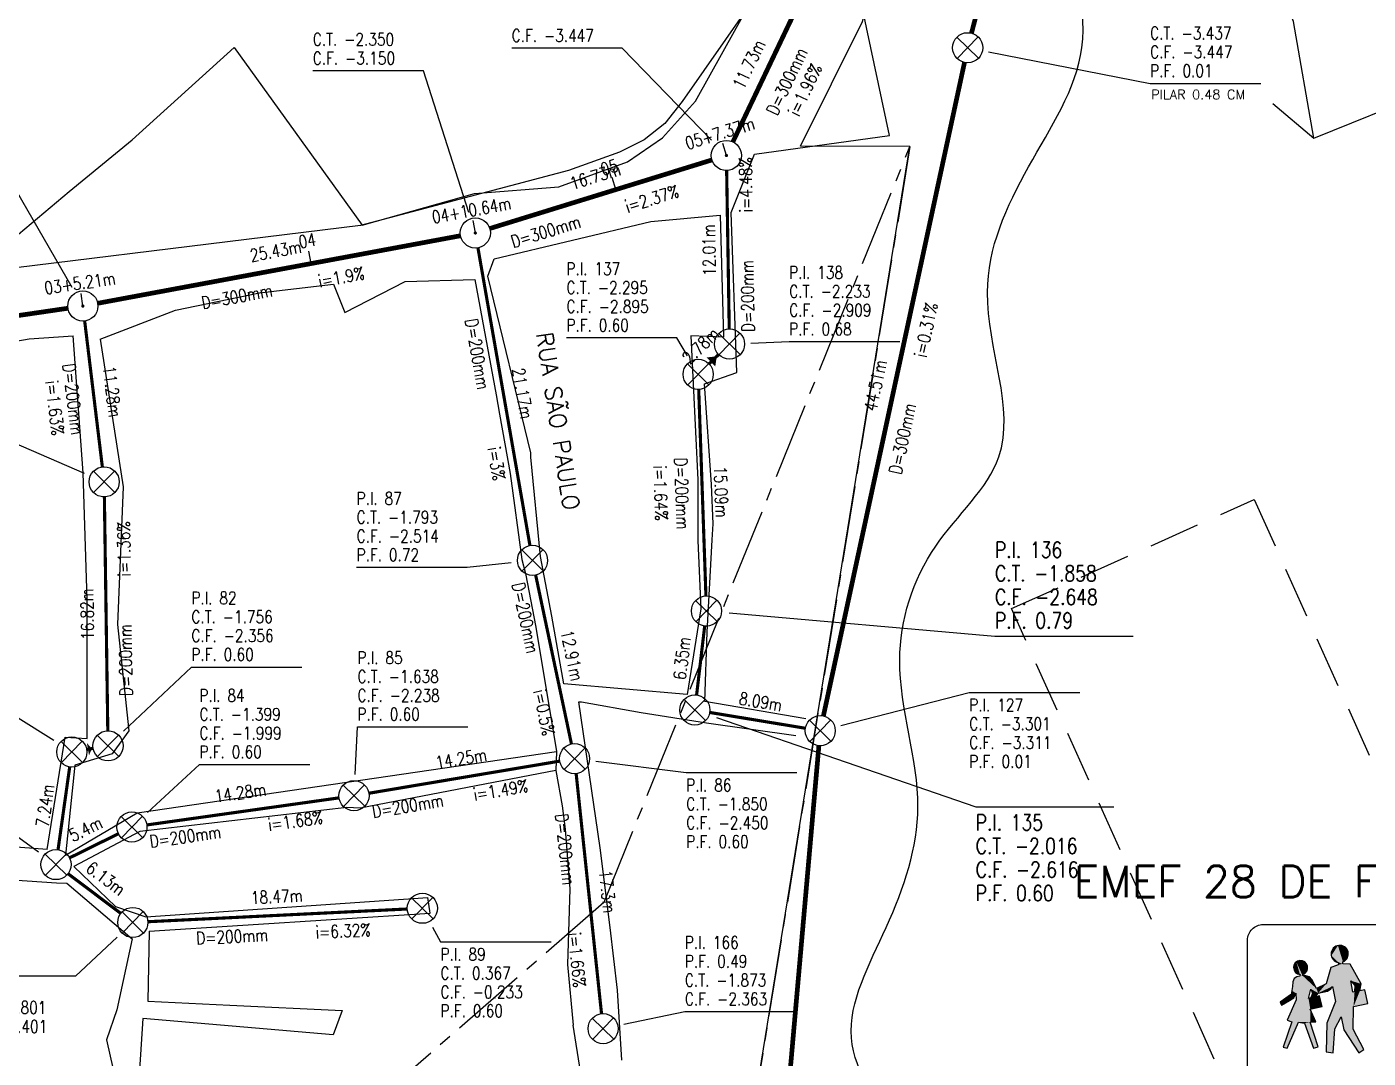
# Model space of a CAD drawing. Extents: x -6997814 to 14282083, y -16 to 289481930.
# Drawn here: x 362607.7 to 362693.2, y 7352522.4 to 7352588.1 of the extents above; entities that cross this region are included whole.
import ezdxf
from ezdxf.enums import TextEntityAlignment as Align

# ---------------------------------------------------------------- set-up
doc = ezdxf.new("R2010")
doc.units = 0
doc.header["$LTSCALE"] = 6.5
doc.linetypes.add('CENTER2', pattern=[1.125, 0.75, -0.125, 0.125, -0.125])
doc.linetypes.add('DASHED', pattern=[0.75, 0.5, -0.25])
doc.layers.get('0').update_dxf_attribs({"linetype": 'CONTINUOUS'})
for name, color, linetype in [('ATRIBUTO', 7, 'CONTINUOUS'), ('Córrego', 170, 'CONTINUOUS'), ('EDIF-NAOPRO', 4, 'DASHED'), ('GUIA', 7, 'CONTINUOUS'), ('MARGEM', 130, 'CONTINUOUS'), ('MURO', 251, 'CONTINUOUS'), ('PONTE', 3, 'CONTINUOUS'), ('PONTOS-Caixas - Esgoto_U', 1, 'CONTINUOUS'), ('PONTOS-CAIXAS_U', 1, 'CONTINUOUS'), ('PS_IND_COMPRIMENTO', 7, 'CONTINUOUS'), ('PS_IND_DIAMETRO', 7, 'CONTINUOUS'), ('PS_IND_FLUXO', 3, 'CONTINUOUS'), ('PS_IND_INCLINACAO', 7, 'CONTINUOUS'), ('PS_PONTOS_IDENTIFICACAO_LIN', 7, 'CONTINUOUS'), ('PS_PONTOS_IDENTIFICACAO_TXT', 7, 'CONTINUOUS'), ('QUADRA-DEF', 7, 'CONTINUOUS'), ('QUADRA-INDEF', 7, 'CENTER2'), ('SIMBOLOS', 2, 'CONTINUOUS'), ('T-MARGEM', 7, 'CONTINUOUS'), ('T_Ptos', 7, 'CONTINUOUS'), ('TUBO_PVC', 1, 'CONTINUOUS'), ('TXT-EDIF', 2, 'CONTINUOUS')]:
    doc.layers.add(name, color=color, linetype=linetype)
doc.styles.add('1-1000  -  RÉGUA 100', font='romans.shx', dxfattribs={"height": 2.5})
doc.styles.add('1mm', font='romans.shx', dxfattribs={"height": 0.5})
doc.styles.add('ROMANS', font='romans.shx')
doc.styles.add('SABESP', font='ROMANS.shx', dxfattribs={"height": 2})
picture_1 = doc.add_image_def('image1.ecw', size_in_pixel=(49668, 39849))

# ---------------------------------------------------------------- blocks, each defined once
blk = doc.blocks.new('*U14', base_point=(362285.523, 7352579.72))
at = {"layer": 'GUIA'}
blk.add_circle((362285.523, 7352579.72), 0.24, dxfattribs=at)
blk = doc.blocks.new('*U15', base_point=(362285.523, 7352579.72))
at = {"layer": 'GUIA'}
blk.add_circle((362285.523, 7352579.72), 0.24, dxfattribs=at)
blk = doc.blocks.new('*U16', base_point=(362285.523, 7352579.72))
at = {"layer": 'GUIA'}
blk.add_circle((362285.523, 7352579.72), 0.24, dxfattribs=at)
blk = doc.blocks.new('*U97', base_point=(4191.731, 1118.971))
for p, q in [((4191.559, 1119.139), (4191.902, 1118.803)), ((4191.898, 1119.143), (4191.563, 1118.8))]:
    blk.add_line(p, q)
blk.add_circle((4191.731, 1118.971), 0.24)
blk = doc.blocks.new('*U98', base_point=(4191.731, 1118.971))
for p, q in [((4191.559, 1119.139), (4191.902, 1118.803)), ((4191.898, 1119.143), (4191.563, 1118.8))]:
    blk.add_line(p, q)
blk.add_circle((4191.731, 1118.971), 0.24)
blk = doc.blocks.new('*U99', base_point=(4191.731, 1118.971))
for p, q in [((4191.559, 1119.139), (4191.902, 1118.803)), ((4191.898, 1119.143), (4191.563, 1118.8))]:
    blk.add_line(p, q)
blk.add_circle((4191.731, 1118.971), 0.24)
blk = doc.blocks.new('*U100', base_point=(4191.731, 1118.971))
for p, q in [((4191.559, 1119.139), (4191.902, 1118.803)), ((4191.898, 1119.143), (4191.563, 1118.8))]:
    blk.add_line(p, q)
blk.add_circle((4191.731, 1118.971), 0.24)
blk = doc.blocks.new('*U101', base_point=(4191.731, 1118.971))
for p, q in [((4191.559, 1119.139), (4191.902, 1118.803)), ((4191.898, 1119.143), (4191.563, 1118.8))]:
    blk.add_line(p, q)
blk.add_circle((4191.731, 1118.971), 0.24)
blk = doc.blocks.new('*U102', base_point=(4191.731, 1118.971))
for p, q in [((4191.559, 1119.139), (4191.902, 1118.803)), ((4191.898, 1119.143), (4191.563, 1118.8))]:
    blk.add_line(p, q)
blk.add_circle((4191.731, 1118.971), 0.24)
blk = doc.blocks.new('*U103', base_point=(4191.731, 1118.971))
for p, q in [((4191.559, 1119.139), (4191.902, 1118.803)), ((4191.898, 1119.143), (4191.563, 1118.8))]:
    blk.add_line(p, q)
blk.add_circle((4191.731, 1118.971), 0.24)
blk = doc.blocks.new('*U104', base_point=(4191.731, 1118.971))
for p, q in [((4191.559, 1119.139), (4191.902, 1118.803)), ((4191.898, 1119.143), (4191.563, 1118.8))]:
    blk.add_line(p, q)
blk.add_circle((4191.731, 1118.971), 0.24)
blk = doc.blocks.new('*U105', base_point=(4191.731, 1118.971))
for p, q in [((4191.559, 1119.139), (4191.902, 1118.803)), ((4191.898, 1119.143), (4191.563, 1118.8))]:
    blk.add_line(p, q)
blk.add_circle((4191.731, 1118.971), 0.24)
blk = doc.blocks.new('*U106', base_point=(4191.731, 1118.971))
for p, q in [((4191.559, 1119.139), (4191.902, 1118.803)), ((4191.898, 1119.143), (4191.563, 1118.8))]:
    blk.add_line(p, q)
blk.add_circle((4191.731, 1118.971), 0.24)
blk = doc.blocks.new('*U145', base_point=(4191.731, 1118.971))
for p, q in [((4191.559, 1119.139), (4191.902, 1118.803)), ((4191.898, 1119.143), (4191.563, 1118.8))]:
    blk.add_line(p, q)
blk.add_circle((4191.731, 1118.971), 0.24)
blk = doc.blocks.new('*U146', base_point=(4191.731, 1118.971))
for p, q in [((4191.559, 1119.139), (4191.902, 1118.803)), ((4191.898, 1119.143), (4191.563, 1118.8))]:
    blk.add_line(p, q)
blk.add_circle((4191.731, 1118.971), 0.24)
blk = doc.blocks.new('*U153', base_point=(4191.731, 1118.971))
for p, q in [((4191.559, 1119.139), (4191.902, 1118.803)), ((4191.898, 1119.143), (4191.563, 1118.8))]:
    blk.add_line(p, q)
blk.add_circle((4191.731, 1118.971), 0.24)
blk = doc.blocks.new('*U154', base_point=(4191.731, 1118.971))
for p, q in [((4191.559, 1119.139), (4191.902, 1118.803)), ((4191.898, 1119.143), (4191.563, 1118.8))]:
    blk.add_line(p, q)
blk.add_circle((4191.731, 1118.971), 0.24)
blk = doc.blocks.new('*U155', base_point=(4191.731, 1118.971))
for p, q in [((4191.559, 1119.139), (4191.902, 1118.803)), ((4191.898, 1119.143), (4191.563, 1118.8))]:
    blk.add_line(p, q)
blk.add_circle((4191.731, 1118.971), 0.24)
blk = doc.blocks.new('*U156', base_point=(4191.731, 1118.971))
for p, q in [((4191.559, 1119.139), (4191.902, 1118.803)), ((4191.898, 1119.143), (4191.563, 1118.8))]:
    blk.add_line(p, q)
blk.add_circle((4191.731, 1118.971), 0.24)
blk = doc.blocks.new('*U198', base_point=(4191.731, 1118.971))
for p, q in [((4191.559, 1119.139), (4191.902, 1118.803)), ((4191.898, 1119.143), (4191.563, 1118.8))]:
    blk.add_line(p, q)
blk.add_circle((4191.731, 1118.971), 0.24)
blk = doc.blocks.new('*U360')
at = {"layer": 'T-MARGEM'}
blk.add_line((0, 0), (0, 0.2), dxfattribs=at)
at = {"layer": 'T-MARGEM', "const_width": 0.025, "flags": 128}
blk.add_lwpolyline([(-0.013, 0, 1), (0.013, 0, 1)], format="xyb", close=True, dxfattribs=at)
blk = doc.blocks.new('*U361')
at = {"layer": 'T-MARGEM'}
blk.add_line((0, 0), (0, 0.2), dxfattribs=at)
at = {"layer": 'T-MARGEM', "const_width": 0.025, "flags": 128}
blk.add_lwpolyline([(-0.013, 0, 1), (0.013, 0, 1)], format="xyb", close=True, dxfattribs=at)
blk = doc.blocks.new('*U362')
at = {"layer": 'T-MARGEM'}
blk.add_line((0, 0), (0, 0.2), dxfattribs=at)
at = {"layer": 'T-MARGEM', "const_width": 0.025, "flags": 128}
blk.add_lwpolyline([(-0.013, 0, 1), (0.013, 0, 1)], format="xyb", close=True, dxfattribs=at)
blk = doc.blocks.new('*U363')
at = {"layer": 'T-MARGEM'}
blk.add_line((0, 0), (0, 0.2), dxfattribs=at)
at = {"layer": 'T-MARGEM', "const_width": 0.025, "flags": 128}
blk.add_lwpolyline([(-0.013, 0, 1), (0.013, 0, 1)], format="xyb", close=True, dxfattribs=at)
blk = doc.blocks.new('*U364')
at = {"layer": 'T-MARGEM'}
blk.add_line((0, 0), (0, 0.2), dxfattribs=at)
at = {"layer": 'T-MARGEM', "const_width": 0.025, "flags": 128}
blk.add_lwpolyline([(-0.013, 0, 1), (0.013, 0, 1)], format="xyb", close=True, dxfattribs=at)
blk = doc.blocks.new('*U508', base_point=(22.115, 11.733))
at = {"color": 0}
for points in [[(22.024, 12.945), (20.868, 12.523), (20.962, 12.062)], [(22.071, 12.664), (22.024, 12.945), (20.962, 12.062)], [(22.589, 13.151), (22.2, 13.009), (22.178, 12.689)], [(22.52, 12.749), (22.589, 13.151), (22.178, 12.689)], [(20.962, 12.062), (20.423, 10.67), (20.812, 8.784), (20.378, 8.859)], [(20.962, 12.062), (20.812, 8.784), (20.932, 10.311)], [(22.178, 12.689), (22.071, 12.664), (20.932, 10.311), (20.962, 12.062)], [(22.178, 12.689), (20.932, 10.311), (21.336, 11.074)], [(22.115, 11.733), (22.178, 12.689), (21.336, 11.074)], [(22.115, 11.733), (23.035, 11.934), (22.827, 12.812)], [(22.115, 11.733), (22.827, 12.812), (22.52, 12.749)], [(22.115, 11.733), (22.52, 12.749), (22.178, 12.689)], [(21.336, 11.074), (22.1, 10.296), (22.115, 11.733)], [(21.336, 11.074), (21.501, 10.251), (22.445, 8.784)], [(21.336, 11.074), (22.445, 8.784), (22.1, 10.296)], [(22.445, 8.784), (22.774, 8.994), (22.1, 10.296)]]:
    blk.add_solid(points, dxfattribs=at)
blk = doc.blocks.new('*U509', base_point=(19.359, 11.568))
at = {"color": 0}
for points in [[(17.802, 12.272), (17.442, 12.018), (17.517, 11.823)], [(17.802, 12.272), (17.517, 11.823), (18.026, 12.122)], [(17.802, 12.272), (18.026, 12.122), (18.446, 12.586)], [(18.131, 12.497), (17.802, 12.272), (18.446, 12.586)], [(18.131, 12.497), (18.041, 12.437), (17.802, 12.272)], [(18.461, 12.167), (18.176, 10.775), (17.876, 9.098)], [(18.461, 12.167), (17.876, 9.098), (18.61, 10.745)], [(18.461, 12.167), (17.891, 10.88), (18.176, 10.775)], [(18.026, 12.122), (18.311, 12.287), (18.446, 12.586)], [(18.176, 12.766), (18.131, 12.497), (18.446, 12.586)], [(19.323, 12.578), (18.183, 12.804), (18.176, 12.766)], [(19.247, 12.261), (19.323, 12.578), (18.176, 12.766)], [(18.446, 12.586), (18.61, 10.745), (18.176, 12.766), (19.247, 12.261)], [(18.446, 12.586), (18.461, 12.167), (18.61, 10.745)], [(18.61, 10.745), (19.359, 10.745), (19.247, 12.261), (19.359, 11.568)], [(19.677, 12.36), (19.389, 12.302), (19.247, 12.261)], [(19.359, 11.568), (19.677, 12.36), (19.247, 12.261)], [(19.359, 11.568), (20.108, 11.748), (19.943, 12.422)], [(19.359, 11.568), (19.943, 12.422), (19.677, 12.36)], [(19.778, 12.488), (19.487, 12.546), (19.389, 12.302)], [(19.677, 12.36), (19.778, 12.488), (19.389, 12.302)], [(19.359, 10.745), (19.719, 10.775), (19.359, 11.568)], [(18.176, 10.775), (17.637, 9.158), (17.876, 9.098)], [(18.61, 10.745), (18.985, 10.685), (19.359, 10.745)], [(18.985, 10.685), (19.868, 9.173), (19.359, 10.745)], [(18.985, 10.685), (19.554, 9.083), (19.868, 9.173)]]:
    blk.add_solid(points, dxfattribs=at)
blk = doc.blocks.new('*U511', base_point=(19.323, 12.578))
at = {"color": 0}
for points in [[(21.121, 15.626), (20.869, 15.497), (20.701, 14.977), (20.715, 15.259)], [(21.121, 15.626), (20.701, 14.977), (21.155, 14.55)], [(20.869, 15.497), (20.804, 15.427), (20.715, 15.259), (20.752, 15.347)], [(21.121, 15.626), (21.03, 15.598), (20.869, 15.497), (20.945, 15.554)], [(21.403, 15.611), (21.311, 15.633), (21.121, 15.626), (21.215, 15.637)], [(21.77, 15.206), (21.641, 15.458), (21.121, 15.626), (21.403, 15.611)], [(21.441, 14.585), (21.77, 15.206), (21.121, 15.626)], [(21.441, 14.458), (21.441, 14.585), (21.155, 14.55), (21.121, 15.626)], [(21.641, 15.458), (21.571, 15.522), (21.403, 15.611), (21.491, 15.574)], [(21.77, 15.206), (21.742, 15.297), (21.641, 15.458), (21.698, 15.382)], [(18.471, 14.584), (18.327, 14.4), (18.383, 13.952), (18.295, 14.169)], [(18.471, 14.584), (18.412, 14.531), (18.327, 14.4), (18.364, 14.469)], [(18.471, 14.584), (18.383, 13.952), (18.704, 13.775)], [(18.687, 14.671), (18.61, 14.655), (18.471, 14.584), (18.537, 14.625)], [(19.102, 14.496), (18.918, 14.639), (18.471, 14.584), (18.687, 14.671)], [(18.874, 13.793), (19.014, 13.865), (18.471, 14.584), (19.102, 14.496)], [(18.869, 13.707), (18.874, 13.793), (18.471, 14.584)], [(18.869, 13.707), (18.471, 14.584), (19.323, 12.578), (18.704, 13.775)], [(18.918, 14.639), (18.843, 14.663), (18.687, 14.671), (18.765, 14.674)], [(19.102, 14.496), (19.049, 14.554), (18.918, 14.639), (18.987, 14.602)], [(20.715, 15.259), (20.694, 15.166), (20.701, 14.977), (20.689, 15.071)], [(20.701, 14.977), (20.729, 14.885), (20.83, 14.725), (20.772, 14.801)], [(20.701, 14.977), (20.83, 14.725), (21.155, 14.55), (21.067, 14.571)], [(20.83, 14.725), (20.9, 14.66), (21.067, 14.571), (20.98, 14.608)], [(21.441, 14.458), (21.155, 14.55), (21.142, 14.398)], [(21.441, 14.585), (21.602, 14.686), (21.77, 15.206), (21.756, 14.923)], [(21.441, 14.585), (21.526, 14.628), (21.602, 14.686)], [(21.602, 14.686), (21.667, 14.755), (21.756, 14.923), (21.718, 14.835)], [(21.756, 14.923), (21.777, 15.016), (21.77, 15.206), (21.782, 15.111)], [(18.327, 14.4), (18.303, 14.325), (18.295, 14.169), (18.292, 14.247)], [(18.295, 14.169), (18.311, 14.092), (18.383, 13.952), (18.341, 14.019)], [(18.685, 13.679), (18.505, 13.634), (18.341, 13.53)], [(18.685, 13.679), (18.341, 13.53), (19.323, 12.578)], [(18.383, 13.952), (18.435, 13.894), (18.567, 13.809), (18.497, 13.846)], [(18.383, 13.952), (18.567, 13.809), (18.704, 13.775)], [(18.567, 13.809), (18.641, 13.785), (18.704, 13.775)], [(18.704, 13.775), (18.685, 13.679), (19.323, 12.578)], [(19.314, 13.634), (19.015, 13.724), (18.869, 13.707)], [(19.749, 12.886), (19.314, 13.634), (18.869, 13.707)], [(18.869, 13.707), (19.323, 12.578), (19.389, 12.856)], [(19.749, 12.886), (18.869, 13.707), (19.868, 12.601), (19.389, 12.856)], [(18.874, 13.793), (18.947, 13.823), (19.014, 13.865)], [(19.014, 13.865), (19.157, 14.049), (19.102, 14.496), (19.189, 14.28)], [(19.014, 13.865), (19.072, 13.917), (19.157, 14.049), (19.12, 13.979)], [(19.189, 14.28), (19.173, 14.356), (19.102, 14.496), (19.143, 14.429)], [(19.157, 14.049), (19.181, 14.123), (19.189, 14.28), (19.192, 14.201)], [(19.868, 12.601), (20.767, 13.021), (21.441, 14.458)], [(19.868, 12.601), (21.441, 14.458), (20.363, 13.185)], [(21.441, 14.458), (21.142, 14.398), (20.363, 13.185)], [(21.142, 14.398), (21.029, 14.355), (20.363, 13.185)], [(21.029, 14.355), (20.677, 14.233), (20.363, 13.185)], [(20.767, 13.021), (22.024, 12.945), (21.441, 14.458)], [(22.594, 13.185), (21.89, 14.443), (21.441, 14.458)], [(21.95, 13.38), (22.594, 13.185), (21.441, 14.458)], [(22.024, 12.945), (21.95, 13.38), (21.441, 14.458)], [(18.221, 13.021), (18.183, 12.804), (19.323, 12.578)], [(18.341, 13.53), (18.251, 13.305), (18.221, 13.021)], [(18.341, 13.53), (18.221, 13.021), (19.323, 12.578)], [(19.749, 12.886), (19.464, 13.455), (19.314, 13.634)], [(19.389, 12.856), (19.509, 12.601), (19.868, 12.601)], [(20.363, 13.185), (19.749, 12.886), (19.868, 12.601)], [(19.868, 12.601), (20.453, 12.721), (20.767, 13.021), (20.662, 12.871)], [(20.767, 13.021), (20.868, 12.523), (22.024, 12.945)], [(21.95, 13.38), (22.205, 13.08), (22.594, 13.185)], [(22.205, 13.08), (22.2, 13.009), (22.594, 13.185), (22.589, 13.151)], [(19.509, 12.601), (19.487, 12.546), (19.868, 12.601), (19.778, 12.488)]]:
    blk.add_solid(points, dxfattribs=at)
blk = doc.blocks.new('SBCE002')
at = {"layer": 'SIMBOLOS'}
for points in [[(-5, -4), (-5, 4, -0.414214), (-4, 5), (4, 5, -0.414214), (5, 4), (5, -4, -0.414214), (4, -5), (-4, -5, -0.414214)], [(-1.657, 1.809), (-1.676, 1.713), (-1.856, 1.668), (-2.021, 1.563), (-2.111, 1.339), (-2.14, 1.054), (-2.185, 0.8), (-2.23, 0.53), (-2.32, 0.471), (-2.56, 0.306), (-2.919, 0.051), (-2.844, -0.143), (-2.335, 0.156), (-2.051, 0.321), (-1.916, 0.62), (-1.901, 0.201), (-2.47, -1.086), (-2.185, -1.191), (-2.725, -2.808), (-2.485, -2.868), (-1.751, -1.221), (-1.377, -1.281), (-0.807, -2.883), (-0.493, -2.793), (-1.002, -1.221), (-0.643, -1.191), (-1.002, -0.398), (-0.253, -0.218), (-0.418, 0.456), (-0.684, 0.394), (-0.493, 0.635), (0.091, 0.755), (0.301, 0.905), (0.406, 1.054), (0.6, 0.096), (0.061, -1.296), (0.016, -3.107), (0.451, -3.182), (0.57, -1.655), (0.975, -0.892), (1.14, -1.715), (2.083, -3.182), (2.413, -2.972), (1.739, -1.67), (1.754, -0.233), (2.673, -0.032), (2.465, 0.846), (2.159, 0.783), (2.233, 1.219), (1.529, 2.477), (1.08, 2.492), (1.08, 2.619, 7.465505), (0.794, 2.584), (0.78, 2.432), (0.667, 2.389), (0.316, 2.267), (0.001, 1.219), (-0.613, 0.92), (-0.897, 1.489), (-1.047, 1.668), (-1.347, 1.758), (-1.493, 1.741), (-1.487, 1.827, 10.441223)]]:
    blk.add_lwpolyline(points, format="xyb", close=True, dxfattribs=at)
for points in [[(-0.972, 0.89), (-0.852, 0.635), (-0.972, 0.336), (-1.115, 0.295)], [(1.589, 1.414), (1.844, 1.114), (1.817, 0.723), (1.71, 0.698)]]:
    blk.add_lwpolyline(points, close=True, dxfattribs=at)
for name, p in [('*U511', (-1.039, 0.612)), ('*U508', (1.754, -0.233)), ('*U509', (-1.002, -0.398))]:
    blk.add_blockref(name, p, dxfattribs=at)
at = {"layer": 'ATRIBUTO', "style": 'SABESP', "flags": 1}
for tag, p in [('CODIGO', (0, 0.4)), ('NOME', (0, 0)), ('FONTE', (0, -0.4))]:
    blk.add_attdef(tag, text='', height=0.25, dxfattribs=at).set_placement(p, align=Align.MIDDLE)

msp = doc.modelspace()

# ---------------------------------------------------------------- linework, layer by layer
at = {"layer": 'Córrego'}
msp.add_spline([(362651.81743, 7352379.45019), (362650.65508, 7352386.18426), (362653.50142, 7352391.15178), (362652.5668, 7352397.05337), (362656.34721, 7352402.11877), (362657.42809, 7352405.41469), (362656.09362, 7352407.8266), (362654.6132, 7352409.88961), (362655.03594, 7352414.97792), (362656.63709, 7352418.09496), (362657.79296, 7352423.32058), (362657.79296, 7352431.55157), (362660.25275, 7352433.78377), (362661.91196, 7352439.82344), (362657.95694, 7352444.68053), (362656.41522, 7352452.46352), (362658.19162, 7352458.87823), (362655.51616, 7352464.06543), (362655.51616, 7352468.99895), (362657.73155, 7352474.74978), (362656.53941, 7352479.5994), (362658.1133, 7352486.49455), (362660.97155, 7352490.50989), (362660.21654, 7352494.41743), (362657.92455, 7352499.51071), (362662.83307, 7352511.27727), (362662.83307, 7352517.01732), (362660.27113, 7352523.74228), (362662.48223, 7352530.77586), (362664.50635, 7352538.45044), (362663.34687, 7352547.8016), (362665.63954, 7352555.06406), (362669.65727, 7352560.75021), (362668.9304, 7352571.22023), (362671.54597, 7352579.22396), (362674.94373, 7352586.81273), (362674.3505, 7352596.08304), (362677.23877, 7352604.91529), (362678.23757, 7352615.78632), (362676.43094, 7352622.33483), (362673.65071, 7352625.60434)], degree=3, dxfattribs=at)
at = {"layer": 'EDIF-NAOPRO'}
msp.add_lwpolyline([(362685.91433, 7352558.0401), (362706.83436, 7352511.5601), (362691.38434, 7352504.6001), (362670.46431, 7352551.0801), (362685.91433, 7352558.0401)], close=True, dxfattribs=at)
at = {"layer": 'MARGEM'}
msp.add_lwpolyline([(362689.72433, 7352581.0602), (362688.42432, 7352588.4802), (362679.75431, 7352610.7602), (362669.96429, 7352621.8902)], dxfattribs=at)
at = {"layer": 'MURO'}
for points, elevation in [([(362606.40676, 7352574.25045), (362610.45615, 7352577.6612), (362614.46042, 7352580.94457), (362620.96182, 7352586.81823), (362629.10178, 7352575.50627), (362636.27193, 7352577.52212), (362641.63574, 7352577.93973), (362646.00858, 7352579.53303), (362648.23012, 7352581.07272), (362650.34671, 7352583.41495), (362653.75025, 7352589.53715), (362659.03819, 7352611.51044), (362656.79821, 7352619.16878), (362653.54589, 7352625.64442), (362650.3663, 7352628.76621), (362644.45086, 7352631.12119)], -1.251), ([(362657.35829, 7352544.06524), (362650.93717, 7352545.16911), (362651.06958, 7352549.57605), (362651.40697, 7352555.4605), (362651.45627, 7352556.48228), (362651.35696, 7352558.99102), (362650.90856, 7352565.39063), (362652.96633, 7352566.11589), (362652.59807, 7352576.32388), (362654.10175, 7352580.02092), (362662.6835, 7352581.22165), (362661.02402, 7352589.09636), (362661.7515, 7352593.58201), (362662.74997, 7352597.55637), (362663.88072, 7352603.76995), (362664.23946, 7352606.0734), (362664.55369, 7352609.20203), (362666.18777, 7352618.78121)], -2.4953), ([(362637.51795, 7352573.35578), (362647.49419, 7352575.73745), (362651.91325, 7352576.15302), (362652.12602, 7352568.38098), (362650.0416, 7352568.45543), (362650.49075, 7352559.28962), (362650.48847, 7352555.41253), (362650.6808, 7352551.07311), (362649.80087, 7352545.60821), (362641.96078, 7352546.28941), (362641.17726, 7352550.59627), (362640.46703, 7352554.39525), (362639.84248, 7352560.72597), (362639.83874, 7352561.01548), (362637.11175, 7352572.26692), (362637.51795, 7352573.35578)], -2.2269), ([(362612.41361, 7352568.24182), (362617.21526, 7352570.09948), (362622.57829, 7352571.1938), (362627.2878, 7352571.73911), (362628.00428, 7352569.94589), (362631.8431, 7352571.91026), (362636.27664, 7352572.04189), (362637.63118, 7352564.70141), (362637.86044, 7352563.46629), (362638.52909, 7352559.69129), (362639.27318, 7352554.2179), (362639.51125, 7352553.32811), (362640.16886, 7352549.90737), (362641.47411, 7352541.97162), (362641.44754, 7352540.7692), (362641.85488, 7352538.52119), (362642.03467, 7352537.02256), (362642.32471, 7352533.22446), (362642.17536, 7352528.40965), (362642.54557, 7352524.53859)], -1.627), ([(362596.90395, 7352566.14126), (362601.23431, 7352566.91466), (362603.73026, 7352567.54745), (362607.90673, 7352568.26417), (362610.69902, 7352568.46552)], -1.627), ([(362609.03415, 7352535.73736), (362610.19376, 7352542.88576), (362611.59899, 7352542.79876), (362611.59889, 7352551.69191), (362611.3289, 7352559.73056), (362610.69902, 7352568.46552)], -1.627), ([(362612.41361, 7352568.24182), (362613.88251, 7352558.83361), (362613.53226, 7352550.06584), (362614.24851, 7352543.29558), (362613.19415, 7352541.8414), (362610.79736, 7352541.10046)], -1.627), ([(362645.63497, 7352522.31381), (362645.37155, 7352526.78695), (362644.91128, 7352530.77642), (362644.25971, 7352535.84724), (362642.91244, 7352545.14119), (362643.08314, 7352545.14747), (362646.87272, 7352544.46652), (362651.03361, 7352543.80314), (362656.7222, 7352542.99583)], -1.4032), ([(362610.79736, 7352541.10046), (362610.22142, 7352535.3751), (362614.78394, 7352538.07337), (362641.47411, 7352541.97162)], -1.627), ([(362641.44754, 7352540.7692), (362628.98668, 7352538.37008), (362628.13379, 7352538.40242), (362614.93687, 7352536.8738), (362610.7396, 7352534.65324), (362613.40391, 7352532.10594), (362615.3324, 7352531.44626)], -1.627), ([(362609.03415, 7352535.73736), (362598.55348, 7352536.51853), (362592.61375, 7352535.4707), (362592.6926, 7352533.57713), (362595.16118, 7352533.70991), (362595.06663, 7352529.22061), (362597.69702, 7352528.89578), (362597.69702, 7352528.89578), (362596.87395, 7352524.56653)], -1.4945), ([(362596.87395, 7352524.56653), (362598.11561, 7352524.1611), (362598.92505, 7352529.39974), (362596.42536, 7352531.88507), (362596.07802, 7352534.20194), (362599.03283, 7352534.32893), (362609.64129, 7352533.61527), (362610.30765, 7352533.60181), (362614.46261, 7352530.05117), (362614.46261, 7352530.05117)], -1.3581), ([(362615.3324, 7352531.44626), (362633.29501, 7352532.68254), (362633.29501, 7352532.68254)], -0.8008), ([(362615.54934, 7352530.52782), (362633.43874, 7352531.68696), (362633.29501, 7352532.68254)], -0.7123), ([(362615.54934, 7352530.52782), (362615.46422, 7352526.07782), (362620.68825, 7352525.81861), (362627.82928, 7352525.4811), (362627.25641, 7352523.93273), (362615.14488, 7352524.96937), (362614.71964, 7352518.4296), (362610.37773, 7352511.95657), (362609.18995, 7352497.89735), (362610.8638, 7352497.24203)], -0.7123), ([(362614.46261, 7352530.05117), (362613.4799, 7352525.53216), (362612.81855, 7352523.60236), (362613.67827, 7352519.82444), (362608.72042, 7352512.62813), (362607.11916, 7352502.34608), (362598.4122, 7352502.55516), (362598.27201, 7352501.54878), (362607.33221, 7352501.25953)], -0.8687), ([(362643.0137, 7352521.59074), (362642.54557, 7352524.53859)], -1.5356)]:
    msp.add_lwpolyline(points, dxfattribs=dict(at, elevation=elevation))
at = {"layer": 'PONTE'}
msp.add_lwpolyline([(362687.11432, 7352583.2502), (362689.72433, 7352581.0602), (362696.86433, 7352583.9402), (362696.58433, 7352586.8202)], dxfattribs=at)
at = {"layer": 'PS_IND_FLUXO'}
for points in [[(362654.39625, 7352584.33845, 0, 0, 0), (362654.56826, 7352584.69958, 0.8, 0, 0), (362655.25627, 7352586.1441, 0, 0, 0)], [(362643.35415, 7352577.18364, 0, 0, 0), (362643.73634, 7352577.30164, 0.8, 0, 0), (362645.26514, 7352577.77364, 0, 0, 0)], [(362652.41965, 7352572.94204, 0, 0, 0), (362652.41308, 7352573.34198, 0.8, 0, 0), (362652.38681, 7352574.94177, 0, 0, 0)], [(362622.83309, 7352572.49958, 0, 0, 0), (362623.22633, 7352572.57282, 0.8, 0, 0), (362624.79928, 7352572.86575, 0, 0, 0)], [(362651.32016, 7352566.79291, 0.8, 0, 0), (362651.68941, 7352567.15035, 0, 0, 0)], [(362612.11647, 7352563.76363, 0, 0, 0), (362612.06835, 7352564.16072, 0.8, 0, 0), (362611.87586, 7352565.7491, 0, 0, 0)], [(362662.76495, 7352564.08055, 0, 0, 0), (362662.84935, 7352564.47154, 0.8, 0, 0), (362663.18696, 7352566.03552, 0, 0, 0)], [(362638.30854, 7352563.59708, 0, 0, 0), (362638.23971, 7352563.99112, 0.8, 0, 0), (362637.96436, 7352565.56724, 0, 0, 0)], [(362650.80607, 7352557.4691, 0, 0, 0), (362650.7921, 7352557.86886, 0.8, 0, 0), (362650.73622, 7352559.46788, 0, 0, 0)], [(362612.81208, 7352549.74893, 0, 0, 0), (362612.80624, 7352550.14889, 0.8, 0, 0), (362612.78287, 7352551.74872, 0, 0, 0)], [(362641.50344, 7352546.86134, 0, 0, 0), (362641.42053, 7352547.25265, 0.8, 0, 0), (362641.08888, 7352548.8179, 0, 0, 0)], [(362650.54838, 7352546.78372, 0, 0, 0), (362650.59496, 7352547.181, 0.8, 0, 0), (362650.78128, 7352548.77011, 0, 0, 0)], [(362653.30105, 7352544.1274, 0, 0, 0), (362653.69571, 7352544.06229, 0.8, 0, 0), (362655.27438, 7352543.80186, 0, 0, 0)], [(362611.64308, 7352542.12308, 0.8, 0, 0), (362611.89135, 7352542.16524, 0, 0, 0)], [(362634.62383, 7352540.17717, 0, 0, 0), (362635.01828, 7352540.24356, 0.8, 0, 0), (362636.59609, 7352540.50908, 0, 0, 0)], [(362609.96949, 7352537.37194, 0, 0, 0), (362610.02528, 7352537.76803, 0.8, 0, 0), (362610.24845, 7352539.35239, 0, 0, 0)], [(362620.52384, 7352538.0248, 0, 0, 0), (362620.91992, 7352538.08063, 0.8, 0, 0), (362622.50427, 7352538.30392, 0, 0, 0)], [(362611.1266, 7352535.52869, 0, 0, 0), (362611.48518, 7352535.70594, 0.8, 0, 0), (362612.91951, 7352536.41495, 0, 0, 0)], [(362612.85049, 7352532.33105, 0, 0, 0), (362612.53096, 7352532.57167, 0.8, 0, 0), (362611.25284, 7352533.53417, 0, 0, 0)], [(362624.71985, 7352531.59129, 0, 0, 0), (362624.32033, 7352531.57167, 0.8, 0, 0), (362622.72226, 7352531.49317, 0, 0, 0)]]:
    msp.add_lwpolyline(points, format="xyseb", dxfattribs=at)
at = {"layer": 'PS_IND_FLUXO', "lineweight": -2}
msp.add_lwpolyline([(362643.64829, 7352531.93053, 0, 0, 0), (362643.60624, 7352532.32831, 0.8, 0, 0), (362643.43805, 7352533.91945, 0, 0, 0)], format="xyseb", dxfattribs=at)
at = {"layer": 'PS_PONTOS_IDENTIFICACAO_LIN', "linetype": 'Continuous'}
for points in [[(362651.35781, 7352580.92256), (362645.6688, 7352586.78441), (362638.6288, 7352586.78441)], [(362669.0058, 7352586.54972), (362679.29291, 7352584.54212), (362686.33291, 7352584.54212)], [(362635.89988, 7352576.30454), (362633.00298, 7352585.34353), (362625.96298, 7352585.34353)], [(362610.63662, 7352571.53217), (362605.96274, 7352579.61005), (362598.92274, 7352579.61005)], [(362649.82444, 7352567.18221), (362649.1571, 7352568.33057), (362642.1171, 7352568.33057)], [(362653.85982, 7352567.9921), (362656.30544, 7352568.09168), (362663.34544, 7352568.09168)], [(362611.42752, 7352559.69823), (362606.93128, 7352561.64706), (362599.89128, 7352561.64706)], [(362638.60677, 7352554.00783), (362635.79229, 7352553.70334), (362628.75229, 7352553.70334)], [(362652.48903, 7352550.80351), (362669.41035, 7352549.32565), (362678.21035, 7352549.32565)], [(362613.90805, 7352543.27367), (362618.22871, 7352547.35806), (362625.26871, 7352547.35806)], [(362609.46279, 7352542.67061), (362604.73908, 7352545.63391), (362597.69908, 7352545.63391)], [(362659.59716, 7352543.64439), (362667.77194, 7352545.74532), (362674.81194, 7352545.74532)], [(362651.67484, 7352544.14768), (362668.18294, 7352538.45717), (362676.98294, 7352538.45717)], [(362628.65338, 7352540.51848), (362628.80445, 7352543.55424), (362635.84445, 7352543.55424)], [(362643.98271, 7352541.35673), (362649.74657, 7352540.63672), (362656.78657, 7352540.63672)], [(362615.4392, 7352538.09142), (362618.73926, 7352541.14924), (362625.77926, 7352541.14924)], [(362608.50299, 7352535.57362), (362602.84824, 7352539.67097), (362595.80824, 7352539.67097)], [(362633.58884, 7352530.79946), (362634.09645, 7352529.86023), (362641.13645, 7352529.86023)], [(362613.50771, 7352530.15994), (362610.84928, 7352527.66898), (362603.80928, 7352527.66898)]]:
    msp.add_lwpolyline(points, dxfattribs=at)
at = {"layer": 'PS_PONTOS_IDENTIFICACAO_LIN', "linetype": 'Continuous', "lineweight": -2}
msp.add_lwpolyline([(362645.78265, 7352524.6029), (362649.66044, 7352525.41356), (362656.70044, 7352525.41356)], dxfattribs=at)
at = {"layer": 'QUADRA-DEF'}
msp.add_lwpolyline([(362639.96431, 7352325.8298), (362652.88429, 7352512.0401), (362663.9943, 7352580.5102), (362657.03429, 7352580.5502), (362660.97429, 7352588.4802), (362663.53429, 7352598.0002), (362667.22429, 7352621.9202), (362676.4043, 7352623.1502), (362682.99431, 7352618.9102), (362779.77447, 7352395.2)], dxfattribs=at)
msp.add_lwpolyline([(362531.03414, 7352560.5601), (362559.21417, 7352574.4701), (362564.26418, 7352566.8501), (362646.13427, 7352616.5202), (362651.61428, 7352609.0202), (362647.40427, 7352606.1602), (362648.32427, 7352604.6202), (362645.39427, 7352602.8702), (362653.63428, 7352589.3002), (362649.49428, 7352583.3902), (362648.37428, 7352581.9902), (362647.06428, 7352580.9502), (362645.50427, 7352580.1601), (362642.25427, 7352579.0001), (362629.00425, 7352575.4801), (362598.55422, 7352571.7401), (362594.54421, 7352570.6301), (362572.15419, 7352564.0901), (362559.94417, 7352559.7501), (362551.51417, 7352557.8201), (362545.19416, 7352557.0201), (362534.04414, 7352555.4301), (362531.03414, 7352560.5601)], close=True, dxfattribs=at)
at = {"layer": 'QUADRA-INDEF'}
msp.add_lwpolyline([(362541.51417, 7352442.8), (362644.51428, 7352532.3901), (362663.9943, 7352580.5102), (362652.88429, 7352512.0401), (362645.92431, 7352411.7099), (362541.51417, 7352442.8)], close=True, dxfattribs=at)
at = {"layer": 'TUBO_PVC'}
for points, const_width in [([(362667.91397, 7352587.73874), (362673.69411, 7352609.88289)], 0.3), ([(362652.71729, 7352580.81342), (362656.93523, 7352589.66913)], 0.3), ([(362658.48272, 7352544.24347), (362667.46919, 7352585.8726)], 0.3), ([(362637.23109, 7352575.29322), (362651.38819, 7352579.66406)], 0.3), ([(362652.4861, 7352568.89613), (362652.32037, 7352578.98768)], 0.2), ([(362612.26112, 7352570.53074), (362635.37125, 7352574.83459)], 0.3), ([(362639.79303, 7352555.09965), (362636.47987, 7352574.06468)], 0.2), ([(362597.92843, 7352568.38934), (362610.36868, 7352570.21572)], 0.3), ([(362612.55924, 7352560.10986), (362611.43309, 7352569.40287)], 0.2), ([(362651.19708, 7352566.67376), (362651.81249, 7352567.26949)], 0.2), ([(362651.00108, 7352551.88907), (362650.54121, 7352565.04791)], 0.2), ([(362612.9063, 7352543.29935), (362612.68865, 7352558.1983)], 0.2), ([(362642.43528, 7352542.4635), (362640.15704, 7352553.21574)], 0.2), ([(362650.40678, 7352545.57595), (362650.92288, 7352549.97788)], 0.2), ([(362651.24189, 7352544.4671), (362657.33354, 7352543.46216)], 0.2), ([(362611.56032, 7352542.10903), (362611.97411, 7352542.17929)], 0.2), ([(362651.54554, 7352467.04255), (362658.19589, 7352542.34972)], 0.3), ([(362629.53223, 7352539.32032), (362641.68769, 7352541.36594)], 0.2), ([(362609.73761, 7352535.72572), (362610.48033, 7352540.99861)], 0.2), ([(362615.39201, 7352537.30153), (362627.63609, 7352539.0272)], 0.2), ([(362610.4638, 7352535.20106), (362613.58231, 7352536.74258)], 0.2), ([(362610.37001, 7352534.19899), (362613.73333, 7352531.66623)], 0.2), ([(362615.45745, 7352531.13631), (362631.98466, 7352531.94815)], 0.2)]:
    msp.add_lwpolyline(points, dxfattribs=dict(at, const_width=const_width))
at = {"layer": 'TUBO_PVC', "lineweight": -2, "const_width": 0.2}
msp.add_lwpolyline([(362642.73494, 7352540.57112), (362644.3514, 7352525.27886)], dxfattribs=at)

# ---------------------------------------------------------------- block references
at = {"layer": 'PONTOS-Caixas - Esgoto_U', "xscale": 4, "yscale": 4, "zscale": 4}
for name, p in [('*U146', (362667.67157, 7352586.81011)), ('*U156', (362652.50185, 7352567.93681)), ('*U155', (362650.50772, 7352566.00644)), ('*U100', (362612.67463, 7352559.15769)), ('*U104', (362639.95823, 7352554.15404)), ('*U154', (362651.03457, 7352550.93053)), ('*U153', (362650.29509, 7352544.6233)), ('*U145', (362658.28034, 7352543.30596)), ('*U99', (362612.92032, 7352542.33996)), ('*U98', (362610.61411, 7352541.94836)), ('*U103', (362642.63409, 7352541.5252)), ('*U102', (362628.58583, 7352539.16106)), ('*U101', (362614.44227, 7352537.16767)), ('*U97', (362609.60383, 7352534.77597)), ('*U106', (362632.9426, 7352531.9952)), ('*U105', (362614.4995, 7352531.08925)), ('*U198', (362644.45225, 7352524.32477))]:
    msp.add_blockref(name, p, dxfattribs=at)
at = {"layer": 'PONTOS-CAIXAS_U', "xscale": 4, "yscale": 4, "zscale": 4}
for name, p in [('*U16', (362652.30462, 7352579.94699)), ('*U15', (362636.31467, 7352575.01029)), ('*U14', (362611.3177, 7352570.35504))]:
    msp.add_blockref(name, p, dxfattribs=at)
at = {"layer": 'PONTOS-CAIXAS_U', "lineweight": -2, "xscale": 4, "yscale": 4, "zscale": 4}
for name, p, rotation in [('*U364', (362652.30462, 7352579.94699), 17.15743169368416), ('*U363', (362645.26192, 7352577.77264), 17.15743169368416), ('*U362', (362636.31467, 7352575.01029), 10.5494753615002), ('*U361', (362625.85842, 7352573.063), 10.5494753615002), ('*U360', (362611.3177, 7352570.35504), 8.35205061925092)]:
    msp.add_blockref(name, p, dxfattribs=dict(at, rotation=rotation))
at = {"layer": 'SIMBOLOS'}
msp.add_blockref('SBCE002', (362690.49434, 7352525.9601), dxfattribs=at)

# ---------------------------------------------------------------- texts
at = {"color": 0, "linetype": 'Continuous', "lineweight": 30, "ltscale": 0.8, "style": '1-1000  -  RÉGUA 100'}
msp.add_text('RUA SÃO PAULO', height=1.0576512, rotation=278.8383859, dxfattribs=at).set_placement((362640.17812, 7352568.61088, -1.627))
at = {"insert": (362679.35419, 7352584.13584), "char_height": 0.6028899, "attachment_point": 1, "style": '1mm'}
msp.add_mtext_dynamic_manual_height_columns('PILAR 0.48 CM', width=7.1219966, gutter_width=3.01445, heights=[0], dxfattribs=at)
at = {"layer": 'PS_IND_COMPRIMENTO', "style": 'ROMANS', "width": 0.8}
for s, rotation, p in [('11.73m', 64.5317362, (362653.74287, 7352585.75729)), ('16.73m', 17.1574317, (362643.95565, 7352578.62524)), ('12.01m', 90.9408424, (362651.20189, 7352573.92217)), ('25.43m', 10.5494754, (362623.59648, 7352573.86238)), ('2.78m', 44.0691283, (362650.66911, 7352567.83491)), ('11.28m', 276.9095798, (362613.18894, 7352564.90091)), ('21.17m', 279.9094913, (362639.32002, 7352564.78893)), ('44.51m', 77.818485, (362661.80297, 7352565.31125)), ('15.09m', 272.0015062, (362651.97191, 7352558.51045)), ('16.82m', 90.8369744, (362611.5961, 7352550.73127)), ('12.91m', 281.963168, (362642.47156, 7352548.08867)), ('6.35m', 83.3129343, (362649.4715, 7352547.91683)), ('8.09m', 350.6322434, (362654.48328, 7352545.15011)), ('14.25m', 9.5526589, (362635.41057, 7352541.52797)), ('7.24m', 81.9822511, (362608.91921, 7352538.52975)), ('14.28m', 8.0223784, (362621.34637, 7352539.35411)), ('5.4m', 26.3038097, (362611.49063, 7352537.04891)), ('6.13m', 323.0182521, (362612.77444, 7352533.8924)), ('18.47m', 2.8121855, (362623.6621, 7352532.74228))]:
    msp.add_text(s, height=0.8, rotation=rotation, dxfattribs=at).set_placement(p, align=Align.MIDDLE_CENTER)
at = {"layer": 'PS_IND_COMPRIMENTO', "lineweight": -2, "style": 'ROMANS', "width": 0.8}
msp.add_text('17.3m', height=0.8, rotation=276.0340153, dxfattribs=at).set_placement((362644.73652, 7352533.05113), align=Align.MIDDLE_CENTER)
at = {"layer": 'PS_IND_DIAMETRO', "style": 'ROMANS', "width": 0.8}
for s, rotation, p in [('D=300mm', 64.5317362, (362656.15732, 7352584.67463)), ('D=300mm', 17.1574317, (362640.79342, 7352575.10201)), ('D=200mm', 90.9408424, (362653.65317, 7352571.00203)), ('D=300mm', 10.5494754, (362621.12592, 7352570.96102)), ('D=200mm', 279.9094913, (362636.44348, 7352567.29123)), ('D=200mm', 276.9095798, (362610.69904, 7352564.41632)), ('D=300mm', 77.818485, (362663.52435, 7352561.91147)), ('D=200mm', 272.0015062, (362649.467, 7352558.40803)), ('D=200mm', 281.963168, (362639.5072, 7352550.48628)), ('D=200mm', 90.8369744, (362614.04208, 7352547.80669)), ('D=200mm', 9.5526589, (362632.00673, 7352538.51303)), ('D=200mm', 8.0223784, (362617.83641, 7352536.56153)), ('D=200mm', 2.8121855, (362620.82357, 7352530.19695))]:
    msp.add_text(s, height=0.8, rotation=rotation, dxfattribs=at).set_placement(p, align=Align.MIDDLE_CENTER)
at = {"layer": 'PS_IND_DIAMETRO', "lineweight": -2, "style": 'ROMANS', "width": 0.8}
msp.add_text('D=200mm', height=0.8, rotation=276.0340153, dxfattribs=at).set_placement((362642.03867, 7352535.74245), align=Align.MIDDLE_CENTER)
at = {"layer": 'PS_IND_INCLINACAO', "style": 'ROMANS', "width": 0.8}
for s, rotation, p in [('i=1.96%', 64.5317362, (362657.31486, 7352584.12821)), ('i=4.48%', 90.9408424, (362653.53692, 7352578.08107)), ('i=2.37%', 17.1574317, (362647.55835, 7352577.19059)), ('i=1.9%', 10.5494754, (362627.77166, 7352572.19867)), ('i=0.31%', 77.818485, (362665.01829, 7352568.83206)), ('i=1.63%', 276.9095798, (362609.53168, 7352563.86312)), ('i=3%', 279.9094913, (362637.6619, 7352560.31686)), ('i=1.64%', 272.0015062, (362648.11659, 7352558.44054)), ('i=1.36%', 90.8369744, (362613.93866, 7352554.88593)), ('i=0.5%', 281.963168, (362640.69478, 7352544.46534)), ('i=1.49%', 9.5526589, (362637.92133, 7352539.5189)), ('i=1.68%', 8.0223784, (362624.84712, 7352537.54961)), ('i=6.32%', 2.8121855, (362627.89504, 7352530.54431))]:
    msp.add_text(s, height=0.8, rotation=rotation, dxfattribs=at).set_placement(p, align=Align.MIDDLE_CENTER)
at = {"layer": 'PS_IND_INCLINACAO', "lineweight": -2, "style": 'ROMANS', "width": 0.8}
msp.add_text('i=1.66%', height=0.8, rotation=276.0340153, dxfattribs=at).set_placement((362642.78291, 7352528.70167), align=Align.MIDDLE_CENTER)
at = {"layer": 'PS_PONTOS_IDENTIFICACAO_TXT', "style": 'ROMANS', "width": 0.8}
for s, height, p in [('C.T. -2.350', 0.8, (362625.96298, 7352586.94353)), ('C.F. -3.447', 0.8, (362638.6288, 7352587.18441)), ('C.T. -3.437', 0.8, (362679.29291, 7352587.34212)), ('C.F. -3.447', 0.8, (362679.29291, 7352586.14212)), ('C.F. -3.150', 0.8, (362625.96298, 7352585.74353)), ('P.F. 0.01', 0.8, (362679.29291, 7352584.94212)), ('P.I. 137', 0.8, (362642.1171, 7352572.33057)), ('P.I. 138', 0.8, (362656.30544, 7352572.09168)), ('C.T. -2.295', 0.8, (362642.1171, 7352571.13057)), ('C.T. -2.233', 0.8, (362656.30544, 7352570.89168)), ('C.F. -2.895', 0.8, (362642.1171, 7352569.93057)), ('C.F. -2.909', 0.8, (362656.30544, 7352569.69168)), ('P.F. 0.60', 0.8, (362642.1171, 7352568.73057)), ('P.F. 0.68', 0.8, (362656.30544, 7352568.49168)), ('P.I. 87', 0.8, (362628.75229, 7352557.70334)), ('C.T. -1.793', 0.8, (362628.75229, 7352556.50334)), ('C.F. -2.514', 0.8, (362628.75229, 7352555.30334)), ('P.I. 136', 1, (362669.41035, 7352554.32565)), ('P.F. 0.72', 0.8, (362628.75229, 7352554.10334)), ('C.T. -1.858', 1, (362669.41035, 7352552.82565)), ('P.I. 82', 0.8, (362618.22871, 7352551.35806)), ('C.F. -2.648', 1, (362669.41035, 7352551.32565)), ('C.T. -1.756', 0.8, (362618.22871, 7352550.15806)), ('P.F. 0.79', 1, (362669.41035, 7352549.82565)), ('C.F. -2.356', 0.8, (362618.22871, 7352548.95806)), ('P.F. 0.60', 0.8, (362618.22871, 7352547.75806)), ('P.I. 85', 0.8, (362628.80445, 7352547.55424)), ('C.T. -1.638', 0.8, (362628.80445, 7352546.35424)), ('P.I. 84', 0.8, (362618.73926, 7352545.14924)), ('C.F. -2.238', 0.8, (362628.80445, 7352545.15424)), ('C.T. -1.399', 0.8, (362618.73926, 7352543.94924)), ('P.F. 0.60', 0.8, (362628.80445, 7352543.95424)), ('P.I. 127', 0.8, (362667.77194, 7352544.54532)), ('C.T. -3.301', 0.8, (362667.77194, 7352543.34532)), ('C.F. -1.999', 0.8, (362618.73926, 7352542.74924)), ('P.F. 0.60', 0.8, (362618.73926, 7352541.54924)), ('C.F. -3.311', 0.8, (362667.77194, 7352542.14532)), ('P.F. 0.01', 0.8, (362667.77194, 7352540.94532)), ('P.I. 86', 0.8, (362649.74657, 7352539.43672)), ('C.T. -1.850', 0.8, (362649.74657, 7352538.23672)), ('P.I. 135', 1, (362668.18294, 7352536.95717)), ('C.F. -2.450', 0.8, (362649.74657, 7352537.03672)), ('P.F. 0.60', 0.8, (362649.74657, 7352535.83672)), ('C.T. -2.016', 1, (362668.18294, 7352535.45717)), ('C.F. -2.616', 1, (362668.18294, 7352533.95717)), ('P.F. 0.60', 1, (362668.18294, 7352532.45717)), ('P.I. 89', 0.8, (362634.09645, 7352528.66023)), ('C.T. 0.367', 0.8, (362634.09645, 7352527.46023)), ('C.F. -0.233', 0.8, (362634.09645, 7352526.26023)), ('C.T. -0.801', 0.8, (362603.80928, 7352525.26898)), ('P.F. 0.60', 0.8, (362634.09645, 7352525.06023)), ('C.F. -1.401', 0.8, (362603.80928, 7352524.06898))]:
    msp.add_text(s, height=height, dxfattribs=at).set_placement(p)
at = {"layer": 'PS_PONTOS_IDENTIFICACAO_TXT', "lineweight": -2, "style": 'ROMANS', "width": 0.8}
for s, rotation, p in [('05+7.37m', 17.1574317, (362652.0033, 7352580.97893)), ('05', 17.1574317, (362644.9606, 7352578.80458)), ('04+10.64m', 10.5494754, (362636.13728, 7352576.07203)), ('04', 10.5494754, (362625.68102, 7352574.12474)), ('03+5.21m', 8.3520506, (362611.18215, 7352571.42359))]:
    msp.add_text(s, height=0.8, rotation=rotation, dxfattribs=at).set_placement(p, align=Align.CENTER)
for s, p in [('P.I. 166', (362649.66044, 7352529.41356)), ('P.F. 0.49', (362649.66044, 7352528.21356)), ('C.T. -1.873', (362649.66044, 7352527.01356)), ('C.F. -2.363', (362649.66044, 7352525.81356))]:
    msp.add_text(s, height=0.8, dxfattribs=at).set_placement(p)
at = {"layer": 'TXT-EDIF', "style": 'SABESP'}
msp.add_text('EMEF 28 DE FEVEREIRO', height=2, dxfattribs=at).set_placement((362690.41434, 7352533.7001), align=Align.MIDDLE_CENTER)

# ---------------------------------------------------------------- pictures from other files: only their frames are drawn
at = {"layer": 'T_Ptos'}
image = msp.add_image(picture_1, insert=(362075.72988, 7352287.82708), size_in_units=(689.73754, 553.38147), dxfattribs=dict(at, fade=70))
image.dxf.flags = 15

doc.saveas('drawing.dxf')
